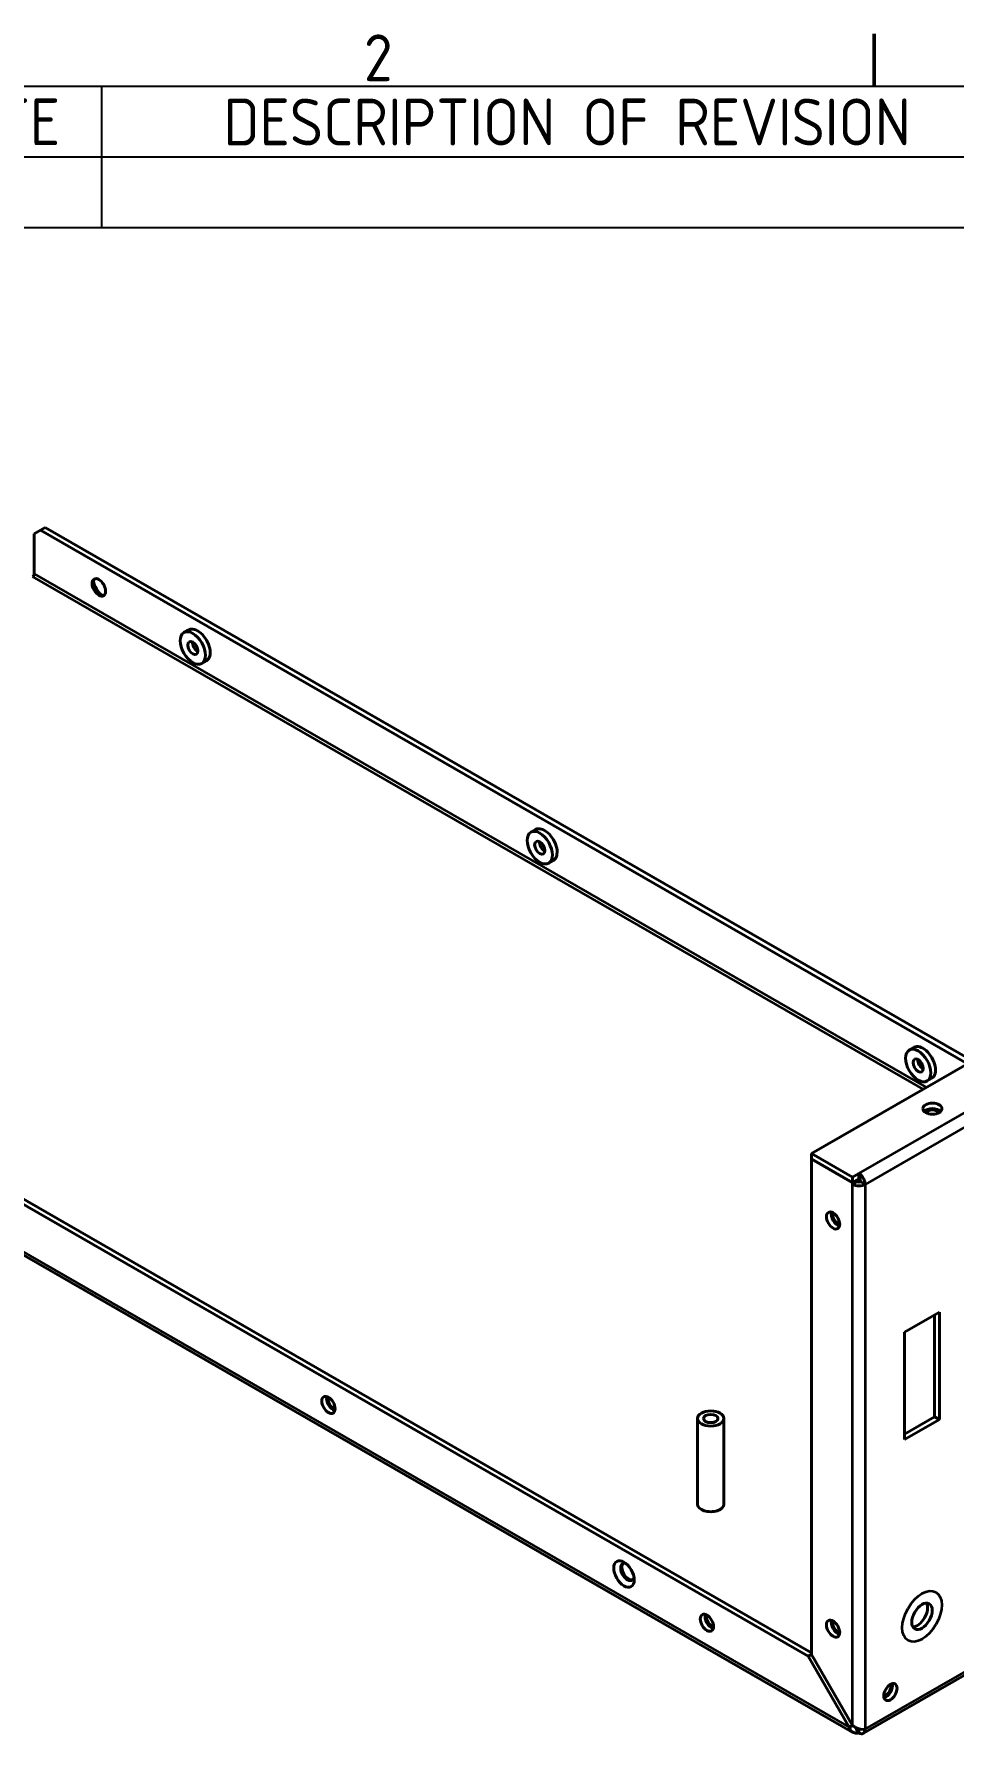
# Model space of a CAD drawing. Header units: millimetres. Extents: x 0 to 1188, y 0 to 840.
# Drawn here: x 913.9 to 1051.4, y 573.6 to 827.8 of the extents above; entities that cross this region are included whole.
import ezdxf

# ---------------------------------------------------------------- set-up
doc = ezdxf.new("R2010")
doc.units = ezdxf.units.MM
doc.header["$LTSCALE"] = 2
doc.layers.get('0').update_dxf_attribs({"color": 3, "lineweight": 25})
for name, color, linetype, lineweight in [('가시적인 것(ISO)', 3, 'Continuous', 40), ('가시적인 좁은 것(ISO)', 3, 'Continuous', 35), ('경계(ISO)', 7, 'Continuous', 50), ('기호(ISO)', 5, 'Continuous', 25)]:
    doc.layers.add(name, color=color, linetype=linetype, lineweight=lineweight)
doc.styles.add('문자 텍스트_PSTEK_POSCO', font='isocp.shx')

# ---------------------------------------------------------------- blocks, each defined once
blk = doc.blocks.new('경계 Default Border')
at = {"layer": '경계(ISO)'}
blk.add_line((519.75, 410), (519.75, 413.9), dxfattribs=at)
at = {"layer": '경계(ISO)', "color": 2, "insert": (481.61, 410.37), "char_height": 3.5, "attachment_point": 7, "style": '문자 텍스트_PSTEK_POSCO'}
blk.add_mtext('2', dxfattribs=at)
blk = doc.blocks.new('리비전 내역')
at = {"layer": '기호(ISO)'}
for p, q in [((432, 410), (584, 410)), ((462, 410), (462, 404.72)), ((432, 404.72), (584, 404.72)), ((462, 404.72), (462, 399.44)), ((432, 399.44), (584, 399.44))]:
    blk.add_line(p, q, dxfattribs=at)
at = {"layer": '기호(ISO)', "color": 2, "char_height": 3.5, "attachment_point": 7, "style": '문자 텍스트_PSTEK_POSCO'}
for s, insert in [('DATE', (448.64, 405.57)), ('DESCRIPTION OF REVISION', (471.11, 405.57))]:
    blk.add_mtext(s, dxfattribs=dict(at, insert=insert))

msp = doc.modelspace()

# ---------------------------------------------------------------- linework, layer by layer
at = {"layer": '가시적인 것(ISO)'}
for p, q in [((913.9447, 753.0574), (914.8875, 753.6045)), ((913.9447, 753.0574), (913.9447, 747.062)), ((914.8875, 753.6045), (915.5946, 754.0117)), ((1053.4631, 673.8041), (914.8875, 753.6045)), ((1054.1702, 674.2113), (915.5946, 754.0117)), ((937.0327, 738.6903), (936.3256, 738.2831)), ((939.6942, 734.0685), (938.9871, 733.6613)), ((1119.7128, 711.9547), (1030.1459, 660.3766)), ((988.8872, 708.8293), (988.1801, 708.4221)), ((826.0277, 702.4336), (1029.6459, 585.1777)), ((826.7348, 702.8408), (1030.1459, 585.7042)), ((991.5487, 704.2075), (990.8416, 703.8003)), ((1036.3022, 573.8064), (825.3624, 695.2786)), ((1045.4557, 676.2536), (1044.7486, 675.8464)), ((1048.1172, 671.6318), (1047.4101, 671.2247)), ((1030.1459, 660.3766), (1030.1459, 659.5591)), ((1036.2742, 656.8476), (1030.1459, 660.3766)), ((1030.1459, 659.5591), (1036.2742, 656.03)), ((1030.1932, 659.5318), (1030.1459, 659.5046)), ((1030.1459, 585.4679), (1030.1459, 659.5046)), ((1030.1459, 659.5046), (1036.2742, 655.9755)), ((1036.2742, 656.8476), (1037.217, 657.3905)), ((1036.2742, 656.03), (1036.2742, 656.8476)), ((1036.2742, 656.03), (1037.217, 656.573)), ((1036.2742, 655.9755), (1036.9813, 656.3827)), ((1036.9813, 656.1647), (1036.2742, 655.7575)), ((1036.2742, 655.7575), (1036.2742, 655.9755)), ((1036.9813, 656.3827), (1036.9339, 656.41)), ((1036.9813, 656.3827), (1036.9813, 656.1647)), ((1037.217, 656.573), (1037.217, 657.3905)), ((1037.4527, 656.1647), (1038.1598, 655.7575)), ((1044.0523, 633.6706), (1049.2378, 636.6567)), ((1048.5307, 620.9855), (1048.5307, 636.2495)), ((1049.2378, 636.6567), (1049.2378, 620.5783)), ((1044.0523, 617.5922), (1044.0523, 633.6706)), ((1125.5636, 624.1551), (1037.8823, 573.6628)), ((1013.0943, 607.9358), (1013.0943, 620.744)), ((1017.0276, 607.9358), (1017.0276, 620.744)), ((1044.0523, 618.4066), (1048.5307, 620.9855)), ((1049.2378, 620.5783), (1044.0523, 617.5922)), ((1049.2378, 620.5783), (1048.5307, 620.9855)), ((1030.1469, 585.4662), (1029.6459, 585.1777)), ((1029.6459, 585.1777), (1035.7742, 574.5633)), ((1036.2742, 574.8534), (1030.1459, 585.4679)), ((1036.2756, 574.852), (1035.7742, 574.5633))]:
    msp.add_line(p, q, dxfattribs=at)
for centre, major_axis, ratio, start_param, end_param in [((913.709, 746.9263), (-0.1663, -0.2889), 0.57809312, 0.78346445, 2.35426078), ((923.797, 745.1483), (-0.7153, 1.2421), 0.57809312, 0.13168133, 3.00991133), ((924.3156, 745.4469), (1.0812, -1.8776), 0.57809312, 4.11613396, 5.308644), ((938.3634, 736.3794), (-1.3308, 2.3109), 0.57809312, 3.14159265, 6.28318531), ((938.3634, 736.3794), (0.5393, -0.9365), 0.57809312, 3.85321467, 5.57156329), ((990.2179, 706.5184), (-1.3308, 2.3109), 0.57809312, 3.14159265, 6.28318531), ((990.2179, 706.5184), (0.5393, -0.9365), 0.57809312, 3.85321467, 5.57156329), ((1046.7865, 673.9427), (-1.3308, 2.3109), 0.57809312, 3.14159265, 6.28318531), ((1046.7865, 673.9427), (0.5393, -0.9365), 0.57809312, 3.85321467, 5.57156329), ((1048.2007, 666.2642), (-1.4333, 0), 0.5758617, 3.65970594, 5.76507202), ((1048.2007, 666.2642), (-1.0807, 0), 0.5758617, 3.51835978, 5.90641818), ((1037.217, 656.3005), (0.3333, 0), 0.5758617, 3.92699082, 5.49778714), ((1037.217, 656.3005), (-0.6654, 1.1554), 0.57809312, 5.2470406, 5.49972085), ((1037.217, 656.3005), (0.1663, -0.2889), 0.57809312, 0.78733187, 2.3581282), ((1037.217, 656.3005), (-0.6654, 1.1554), 0.57809312, 3.92892453, 5.2470406), ((1037.217, 656.3005), (-1.3333, 0), 0.5758617, 0.78539816, 2.35619449), ((1034.0586, 650.7624), (0.6986, -1.2132), 0.57809312, 3.66993502, 5.75484294), ((1034.0586, 650.7624), (-0.5393, 0.9365), 0.57809312, 0.40432424, 2.73726841), ((958.6338, 623.179), (0.6986, -1.2132), 0.57809312, 3.66993502, 5.75484294), ((958.6338, 623.179), (-0.5393, 0.9365), 0.57809312, 0.40432424, 2.73726841), ((1015.061, 607.9358), (1.9667, 0), 0.5758617, 3.14159265, 6.28318531), ((1002.6159, 597.7978), (-0.7153, 1.2421), 0.57809312, 5.72619714, 9.98176613), ((1002.8044, 597.9064), (-0.7153, 1.2421), 0.57809312, 0.13168133, 3.00991133), ((1045.9379, 591.5596), (-1.0812, -1.8776), 0.57809312, 0.33178133, 2.80981133), ((1015.2024, 590.6033), (0.6986, -1.2132), 0.57809312, 3.66993502, 5.75484294), ((1015.2024, 590.6033), (-0.5393, 0.9365), 0.57809312, 0.40432424, 2.73726841), ((1034.0586, 589.7189), (0.6986, -1.2132), 0.57809312, 3.66993502, 5.75484294), ((1034.0586, 589.7189), (-0.5393, 0.9365), 0.57809312, 0.40432424, 2.73726841), ((1041.2239, 580.2334), (-0.5393, -0.9365), 0.57809312, 0.40432424, 2.73726841), ((1041.2239, 580.2334), (0.6986, 1.2132), 0.57809312, 3.66993502, 5.75484294), ((1037.217, 574.8183), (0.6654, -1.1554), 0.57809312, 5.49972085, 7.07051718)]:
    msp.add_ellipse(centre, major_axis=major_axis, ratio=ratio, start_param=start_param, end_param=end_param, dxfattribs=at)
for centre, major_axis, ratio in [((923.6085, 745.0397), (-0.7153, 1.2421), 0.57809312), ((937.6563, 735.9722), (-1.3308, 2.3109), 0.57809312), ((937.6563, 735.9722), (-0.5393, 0.9365), 0.57809312), ((989.5108, 706.1112), (-1.3308, 2.3109), 0.57809312), ((989.5108, 706.1112), (-0.5393, 0.9365), 0.57809312), ((1046.0794, 673.5355), (-1.3308, 2.3109), 0.57809312), ((1046.0794, 673.5355), (-0.5393, 0.9365), 0.57809312), ((1048.2007, 667.0818), (-1.4333, 0), 0.5758617), ((1033.3514, 650.3552), (-0.6986, 1.2132), 0.57809312), ((957.9267, 622.7718), (-0.6986, 1.2132), 0.57809312), ((1015.061, 620.744), (-1.9667, 0), 0.5758617), ((1015.061, 620.744), (-1.0807, 0), 0.5758617), ((1002.0973, 597.4992), (-1.0812, 1.8776), 0.57809312), ((1046.6451, 591.1524), (-1.0812, -1.8776), 0.57809312), ((1014.4953, 590.1962), (-0.6986, 1.2132), 0.57809312), ((1033.3514, 589.3117), (-0.6986, 1.2132), 0.57809312), ((1041.931, 579.8262), (-0.6986, -1.2132), 0.57809312)]:
    msp.add_ellipse(centre, major_axis=major_axis, ratio=ratio, dxfattribs=at)
for points, knots in [([(1038.1598, 574.2753), (1037.7897, 574.2067), (1037.1911, 574.2824), (1036.7075, 574.542), (1036.546, 574.6287), (1036.3978, 574.734), (1036.2742, 574.8534)], [0, 0, 0, 0, 1.17745307, 1.17745307, 1.17745307, 1.57079633, 1.57079633, 1.57079633, 1.57079633]), ([(1035.7742, 574.5633), (1035.8987, 574.065), (1036.2613, 573.7165), (1036.7261, 573.6758), (1036.7832, 573.6708), (1036.8416, 573.67), (1036.9008, 573.6734)], [0, 0, 0, 0, 1.17385238, 1.17385238, 1.17385238, 1.31811607, 1.31811607, 1.31811607, 1.31811607])]:
    msp.add_open_spline(points, degree=3, knots=knots, dxfattribs=at)
for points in [[(1036.9008, 573.6734), (1037.0045, 573.6793), (1037.1107, 573.6979), (1037.217, 573.7282)], [(1037.217, 574.3395), (1037.217, 574.1357), (1037.217, 573.932), (1037.217, 573.7282)]]:
    msp.add_open_spline(points, degree=3, dxfattribs=at)
at = {"layer": '가시적인 좁은 것(ISO)'}
for p, q in [((1046.8388, 669.9894), (913.709, 746.6538)), ((913.9447, 747.062), (1047.3111, 670.2614)), ((1037.217, 657.3905), (1124.8982, 707.8828)), ((1125.841, 706.2498), (1038.1598, 655.7575)), ((825.0849, 695.8911), (1035.7742, 574.5633)), ((1037.4527, 656.1647), (1037.4527, 657.2202)), ((1036.2742, 574.8534), (1036.2742, 655.7575)), ((1038.1598, 655.7575), (1038.1598, 574.2753)), ((1038.1598, 574.2753), (1125.841, 624.7676))]:
    msp.add_line(p, q, dxfattribs=at)
msp.add_ellipse((1046.6451, 591.1524), major_axis=(-2.0793, -3.6108), ratio=0.57809312, dxfattribs=at)
msp.add_open_spline([(1036.7445, 574.5226), (1036.7564, 574.4937), (1036.7672, 574.4646), (1036.8082, 574.3428), (1036.8328, 574.2407), (1036.8743, 573.9866), (1036.8892, 573.8388), (1036.9008, 573.6734)], degree=3, knots=[-0.194164096, -0.194164096, -0.194164096, -0.194164096, -0.16826266, -0.16826266, -0.087679559, -0.087679559, 0, 0, 0, 0], dxfattribs=at)

# ---------------------------------------------------------------- block references
at = {"xscale": 2, "yscale": 2, "zscale": 2}
msp.add_blockref('경계 Default Border', (0, 0), dxfattribs=at)
at = {"layer": '기호(ISO)', "xscale": 2, "yscale": 2, "zscale": 2}
msp.add_blockref('리비전 내역', (0, 0), dxfattribs=at)

doc.saveas('drawing.dxf')
